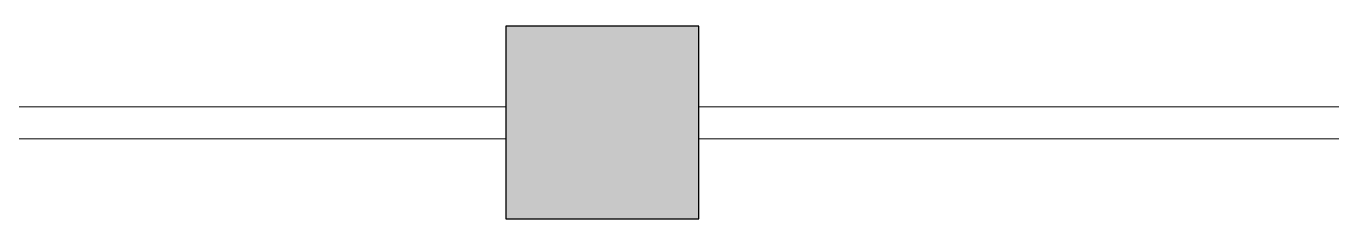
# Model space of a CAD drawing. Header units: inches. Extents: x -1176 to 1545, y -2552 to 978.
# Drawn here: x -437.1 to -356, y 9.3 to 21.3 of the extents above; entities that cross this region are included whole.
import ezdxf

# ---------------------------------------------------------------- set-up
doc = ezdxf.new("R2010")
doc.units = ezdxf.units.IN
doc.header["$MEASUREMENT"] = 0
doc.layers.add('A-COLS', color=52, linetype='Continuous', lineweight=18)
doc.layers.add('A-FLOR-HRAL', color=11, linetype='Continuous', lineweight=18)

# ---------------------------------------------------------------- blocks, each defined once
blk = doc.blocks.new('Top Rail Type - Top Rail_Internal_-6920474-2nd Floor Demo')
at = {"layer": 'A-FLOR-HRAL', "lineweight": 9}
for p, q in [((-511.653, 16.304), (-407.336, 16.304)), ((-395.336, 16.304), (-291.019, 16.304)), ((-407.336, 14.304), (-511.653, 14.304)), ((-291.019, 14.304), (-395.336, 14.304))]:
    blk.add_line(p, q, dxfattribs=at)
blk = doc.blocks.new('Top Rail Type - Top Rail_Internal_-V21-2nd Floor Demo')
at = {"layer": 'A-FLOR-HRAL', "lineweight": 9}
for p, q in [((-407.336, 16.304), (-511.653, 16.304)), ((-291.019, 16.304), (-395.336, 16.304)), ((-407.336, 14.304), (-511.653, 14.304)), ((-291.019, 14.304), (-395.336, 14.304))]:
    blk.add_line(p, q, dxfattribs=at)

msp = doc.modelspace()

# ---------------------------------------------------------------- hatches: boundary and pattern name
at = {"layer": 'A-COLS'}
msp.add_hatch(color=250, dxfattribs=at).paths.add_polyline_path([(-407.336, 9.324), (-395.336, 9.324), (-395.336, 21.324), (-407.336, 21.324)], flags=0)

# ---------------------------------------------------------------- linework, layer by layer
at = {"layer": 'A-COLS', "color": 8, "lineweight": 30}
for p, q in [((-395.336, 21.324), (-407.336, 21.324)), ((-407.336, 21.324), (-407.336, 9.324)), ((-395.336, 9.324), (-395.336, 21.324)), ((-407.336, 9.324), (-395.336, 9.324))]:
    msp.add_line(p, q, dxfattribs=at)

# ---------------------------------------------------------------- block references
at = {"layer": 'A-FLOR-HRAL', "lineweight": 9}
for name in ['Top Rail Type - Top Rail_Internal_-6920474-2nd Floor Demo', 'Top Rail Type - Top Rail_Internal_-V21-2nd Floor Demo']:
    msp.add_blockref(name, (0, 0), dxfattribs=at)

doc.saveas('drawing.dxf')
